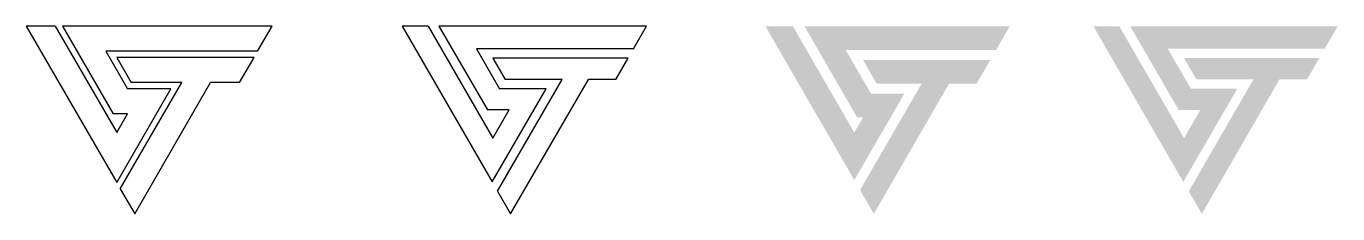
# Model space of a CAD drawing. Header units: millimetres. Extents: x -866 to 9603, y -1000 to 500.
import ezdxf

# ---------------------------------------------------------------- set-up
doc = ezdxf.new("R2010")
doc.units = ezdxf.units.MM
doc.layers.add('AM_5', color=3, linetype='Continuous', lineweight=25)

msp = doc.modelspace()

# ---------------------------------------------------------------- hatches: boundary and pattern name
h = msp.add_hatch(color=140)
h.dxf.hatch_style = 1
h.paths.add_polyline_path([(9603, 500), (7946, 500), (8333, -170), (8506, -170), (8376, -395), (7859, 500), (7652, 500), (8370, -745), (8801, 0), (8431, 0), (8246, 320), (9499, 320)])
h = msp.add_hatch(color=9)
h.dxf.hatch_style = 1
h.paths.add_polyline_path([(9138, 75), (9358, 75), (9456, 245), (8376, 245), (8474, 75), (8930, 75), (8414, -820), (8518, -1000)])
at = {"layer": 'AM_5'}
h = msp.add_hatch(color=140, dxfattribs=at)
h.dxf.hatch_style = 1
h.paths.add_polyline_path([(6985, 500), (5346, 500), (5767, -230), (5813, -230), (5744, -350), (5253, 500), (5034, 500), (5744, -730), (6143, -40), (5877, -40), (5675, 310), (6876, 310)])
h = msp.add_hatch(color=9, dxfattribs=at)
h.dxf.hatch_style = 1
h.paths.add_polyline_path([(6500, 40), (6720, 40), (6830, 230), (5813, 230), (5923, 40), (6281, 40), (5790, -810), (5900, -1000)])

# ---------------------------------------------------------------- linework, layer by layer
for p, q in [((-866, 500), (-144, -750)), ((-635, 500), (-866, 500)), ((-635, 500), (-144, -350)), ((1097, 500), (-577, 500)), ((-577, 500), (-173, -200)), ((981, 300), (1097, 500)), ((2134, 500), (2853, -745)), ((2342, 500), (2134, 500)), ((2342, 500), (2859, -395)), ((4085, 500), (2428, 500)), ((2428, 500), (2815, -170)), ((3981, 320), (4085, 500)), ((3981, 320), (2729, 320)), ((2729, 320), (2913, 0)), ((-231, 300), (-58, 0)), ((981, 300), (-231, 300)), ((953, 250), (-144, 250)), ((-144, 250), (-29, 50)), ((837, 50), (953, 250)), ((3938, 245), (2859, 245)), ((2859, 245), (2957, 75)), ((3840, 75), (3938, 245)), ((-144, -750), (289, 0)), ((-115, -800), (375, 50)), ((289, 0), (-58, 0)), ((375, 50), (-29, 50)), ((0, -1000), (606, 50)), ((837, 50), (606, 50)), ((2896, -820), (3413, 75)), ((3283, 0), (2913, 0)), ((3413, 75), (2957, 75)), ((3000, -1000), (3621, 75)), ((3840, 75), (3621, 75)), ((2853, -745), (3283, 0)), ((-58, -200), (-173, -200)), ((-144, -350), (-58, -200)), ((2988, -170), (2815, -170)), ((2859, -395), (2988, -170)), ((-115, -800), (0, -1000)), ((2896, -820), (3000, -1000))]:
    msp.add_line(p, q)

doc.saveas('drawing.dxf')
